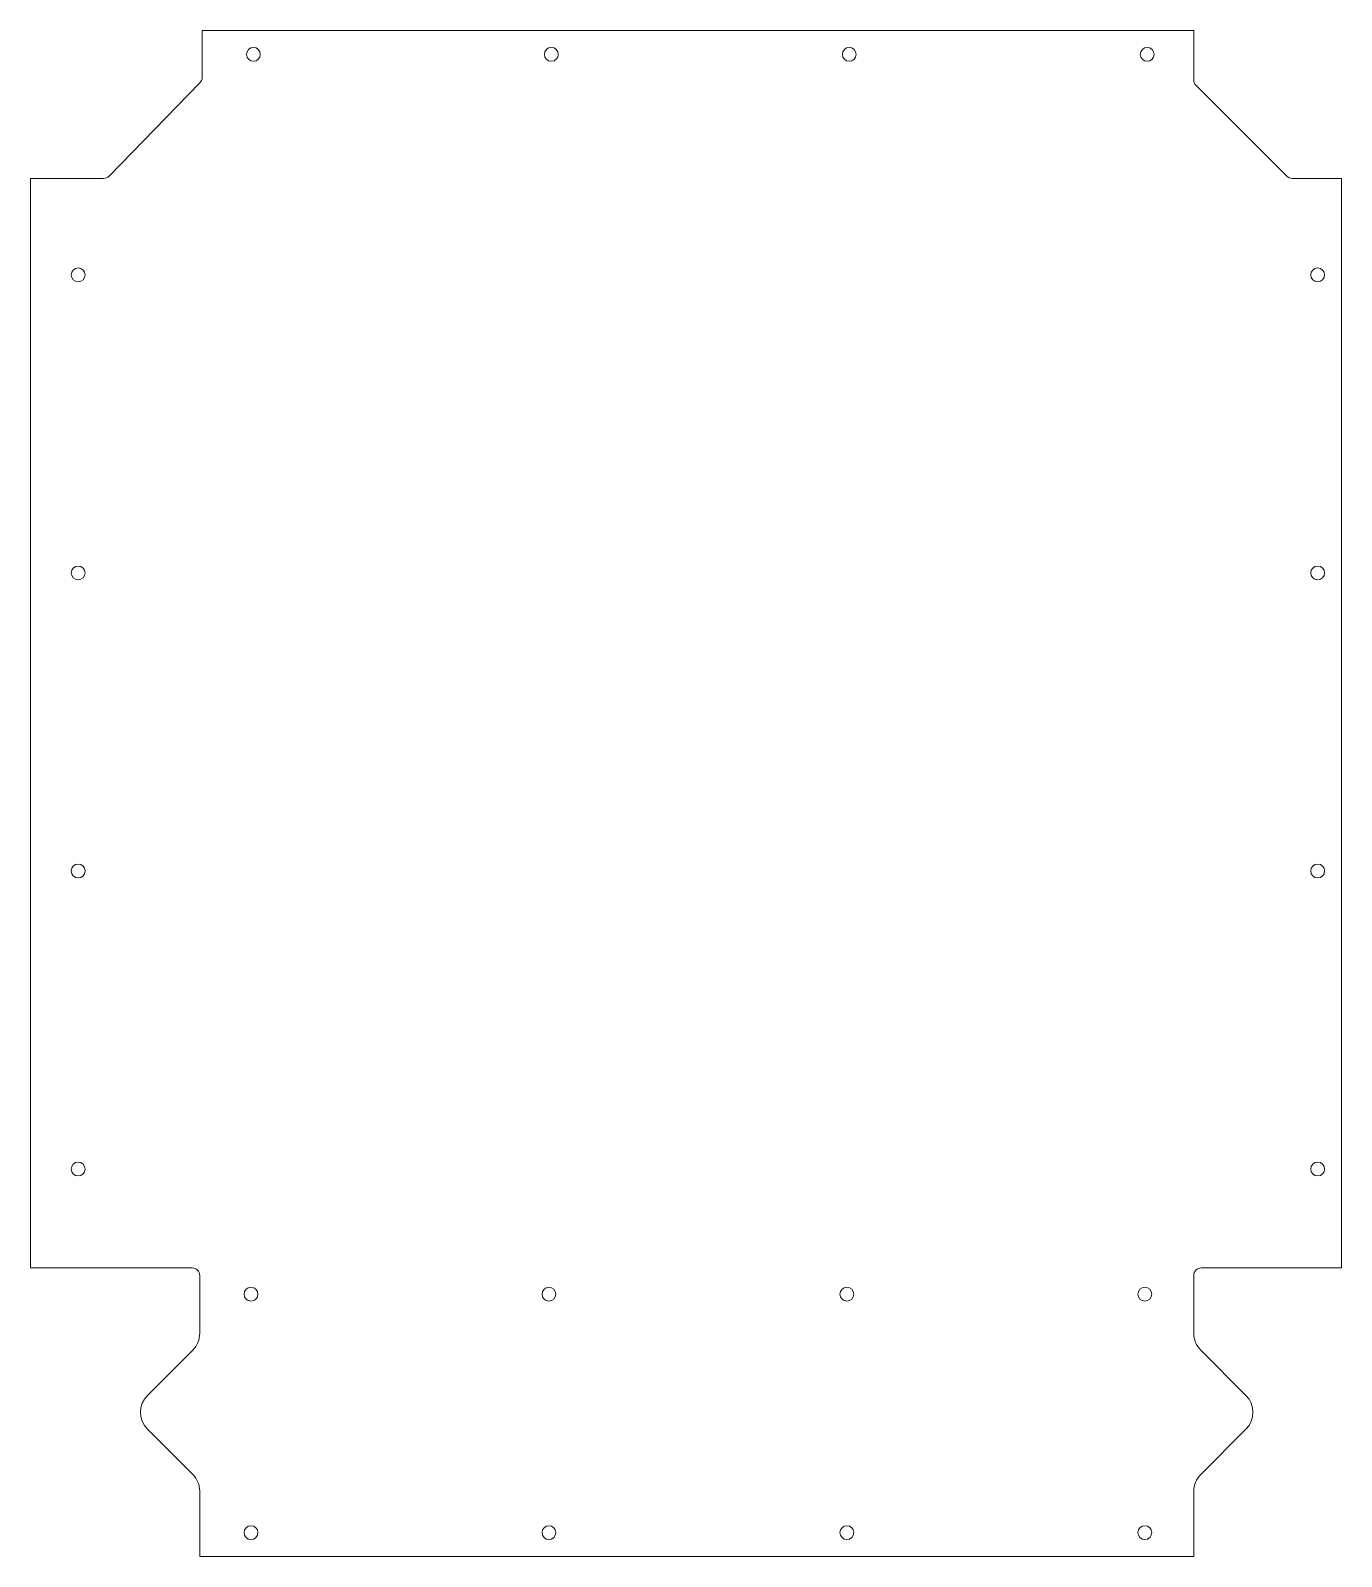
# Model space of a CAD drawing. Header units: millimetres. Extents: x 0 to 550, y 0 to 640.
import ezdxf

# ---------------------------------------------------------------- set-up
doc = ezdxf.new("R2010")
doc.units = ezdxf.units.MM

msp = doc.modelspace()

# ---------------------------------------------------------------- linework, layer by layer
at = {"color": 7, "linetype": 'Continuous', "lineweight": 15}
for p, q in [((72, 620.29), (72, 640)), ((488, 640), (72, 640)), ((488, 640), (488, 619.32)), ((32.93, 578.96), (71.1, 618.08)), ((488.93, 617.07), (527.07, 578.93)), ((0, 578), (30.66, 578)), ((0, 578), (0, 121)), ((529.32, 578), (550, 578)), ((550, 121), (550, 578)), ((67.83, 121), (0, 121)), ((71, 93.64), (71, 117.83)), ((488, 117.83), (488, 93.64)), ((550, 121), (491.18, 121)), ((49.07, 67.57), (68.07, 86.57)), ((490.93, 86.57), (509.93, 67.57)), ((68.07, 34.43), (49.07, 53.43)), ((509.93, 53.43), (490.93, 34.43)), ((71, 0), (71, 27.36)), ((488, 27.36), (488, 0)), ((71, 0), (488, 0))]:
    msp.add_line(p, q, dxfattribs=at)
for centre in [(93.5, 630), (218.5, 630), (343.5, 630), (468.5, 630), (20, 537.5), (540, 537.5), (20, 412.5), (540, 412.5), (20, 287.5), (540, 287.5), (20, 162.5), (540, 162.5), (92.5, 110), (217.5, 110), (342.5, 110), (467.5, 110), (92.5, 10), (217.5, 10), (342.5, 10), (467.5, 10)]:
    msp.add_circle(centre, 2.9, dxfattribs=at)
for centre, radius, start, end in [((68.83, 620.29), 3.18, 315.70732, 0), ((491.18, 619.32), 3.18, 180, 225), ((30.66, 581.17), 3.17, 270, 315.70732), ((529.32, 581.17), 3.17, 225, 270), ((67.83, 117.83), 3.18, 0, 90), ((491.18, 117.83), 3.18, 90, 180), ((61, 93.64), 10, 315, 0), ((498, 93.64), 10, 180, 225), ((56.14, 60.5), 10, 135, 225), ((502.86, 60.5), 10, 315, 45), ((61, 27.36), 10, 0, 45), ((498, 27.36), 10, 135, 180)]:
    msp.add_arc(centre, radius, start, end, dxfattribs=at)

doc.saveas('drawing.dxf')
